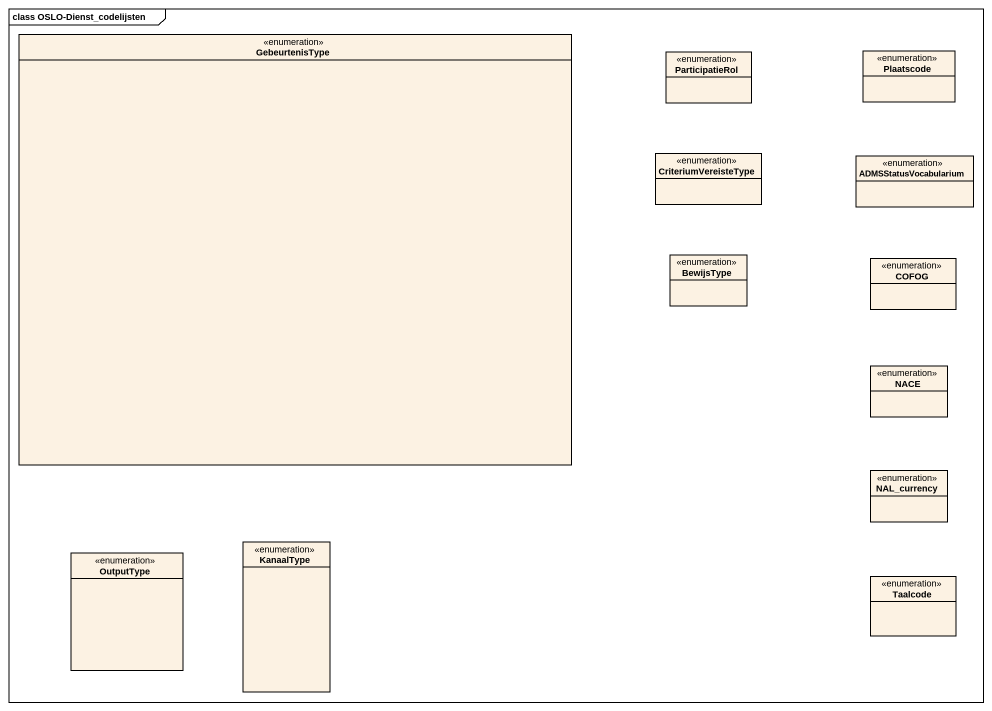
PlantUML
@startuml
mainframe class OSLO-Dienst_codelijsten
hide circle
hide empty members
enum GebeurtenisType
enum ParticipatieRol
enum Plaatscode
enum CriteriumVereisteType
enum ADMSStatusVocabularium
enum BewijsType
enum COFOG
enum NACE
enum NAL_currency
enum KanaalType
enum OutputType
enum Taalcode
@enduml
